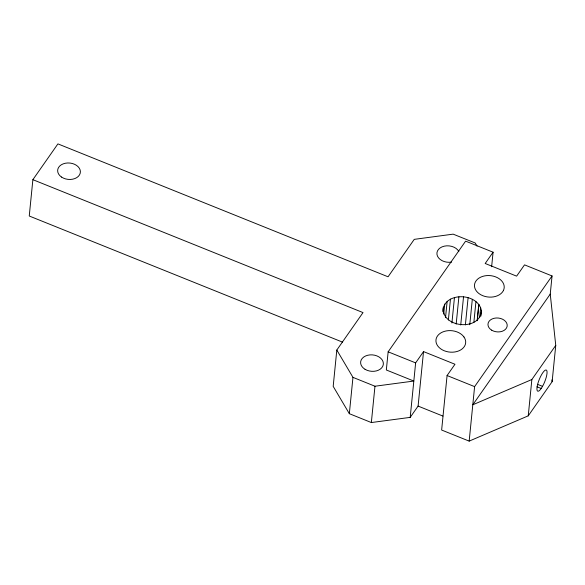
<?xml version="1.0" encoding="UTF-8"?>
<svg xmlns="http://www.w3.org/2000/svg" width="585" height="585" viewBox="0 0 585 585"><rect width="100%" height="100%" fill="white"/><g stroke="black" fill="none" stroke-linecap="round" stroke-linejoin="round"><path stroke-width="0.88" d="M443.306 307.183C440.797 327.79 479.992 331.636 481.448 310.891C478.45 292.368 443.116 291.381 442.852 311.725M477.038 246.117L475.203 242.987L453.156 234.146L414.253 239.353L388.06 276.793L57.915 143.881L32.877 179.675L29.25 216.004L342.459 342.101M336.814 350.042L333.187 386.363L349.333 413.683L371.343 422.546L410.195 417.376L418.099 406.085L423.533 351.592L454.976 364.258L447.079 375.541L441.638 430.034L469.17 441.119L528.24 415.847L552.123 381.698L555.75 345.377L550.244 294.109L552.057 275.945L524.526 264.859L516.621 276.149L485.184 263.491L493.082 252.201L465.609 241.137L388.147 351.819L386.334 369.983L413.822 381.047L374.97 386.224L352.96 377.362L336.814 350.042L363.014 312.587L32.877 179.675M349.333 413.683L352.96 377.362M371.343 422.546L374.97 386.224M410.195 417.376L415.635 362.883L423.533 351.592M443.722 314.043L444.717 304.046M445.521 317.648L447.152 301.304M448.373 319.988L450.465 299.103M451.912 323.008L454.45 297.575M456.176 324.061L458.896 296.814M460.724 325.011L463.532 296.858M465.375 324.953L468.095 297.707M469.77 324.741L472.314 299.315M473.857 322.467L475.941 301.582M477.148 320.726L478.779 304.375M477.345 319.995L478.888 304.558M479.656 317.531L480.651 307.542M480.95 316.046L481.448 310.891M469.17 441.119L474.61 386.627L552.057 275.945M491.634 266.731L493.082 252.201M528.24 415.847L531.867 379.519L555.75 345.377M541.205 388.484L542.529 386.356A11.407 2.962 -68.1 0 0 547.004 373.449A11.407 2.962 -68.1 0 0 544.05 371.153L542.778 372.74A11.407 2.962 -68.1 0 0 536.986 387.767A11.407 2.962 -68.1 0 0 541.205 388.484L537.015 386.795M550.244 294.109L472.797 404.791L531.867 379.519M537.447 384.308L542.529 386.356M388.147 351.819L415.635 362.883M447.079 375.541L474.61 386.627M418.099 406.085L442.918 416.081M551.933 379.899L552.123 381.698M451.664 262.087A11.407 8.219 5.7 0 1 437.514 256.208A11.407 8.219 5.7 0 1 444.3 246.153A11.407 8.219 5.7 0 1 458.83 251.47M503.422 290.504L503.093 291.118A14.917 10.749 5.7 0 1 477.726 292.515A14.917 10.749 5.7 0 1 486.786 275.601A14.917 10.749 5.7 0 1 503.422 290.504M463.971 336.997L463.503 336.382A14.917 10.749 5.7 0 0 437.887 335.446A14.917 10.749 5.7 0 0 450.574 352.17A14.917 10.749 5.7 0 0 463.971 336.997M491.685 330.174A9.652 6.954 5.7 0 0 507.129 326.35A9.652 6.954 5.7 0 0 493.952 318.32A9.652 6.954 5.7 0 0 491.685 330.174M61.535 177.065A11.407 8.219 5.7 0 0 80.182 173.335A11.407 8.219 5.7 0 0 65.337 163.244A11.407 8.219 5.7 0 0 61.535 177.065M365.04 369.289A11.407 8.219 5.7 0 0 383.27 364.726A11.407 8.219 5.7 0 0 367.658 355.27A11.407 8.219 5.7 0 0 365.04 369.289"/></g></svg>
